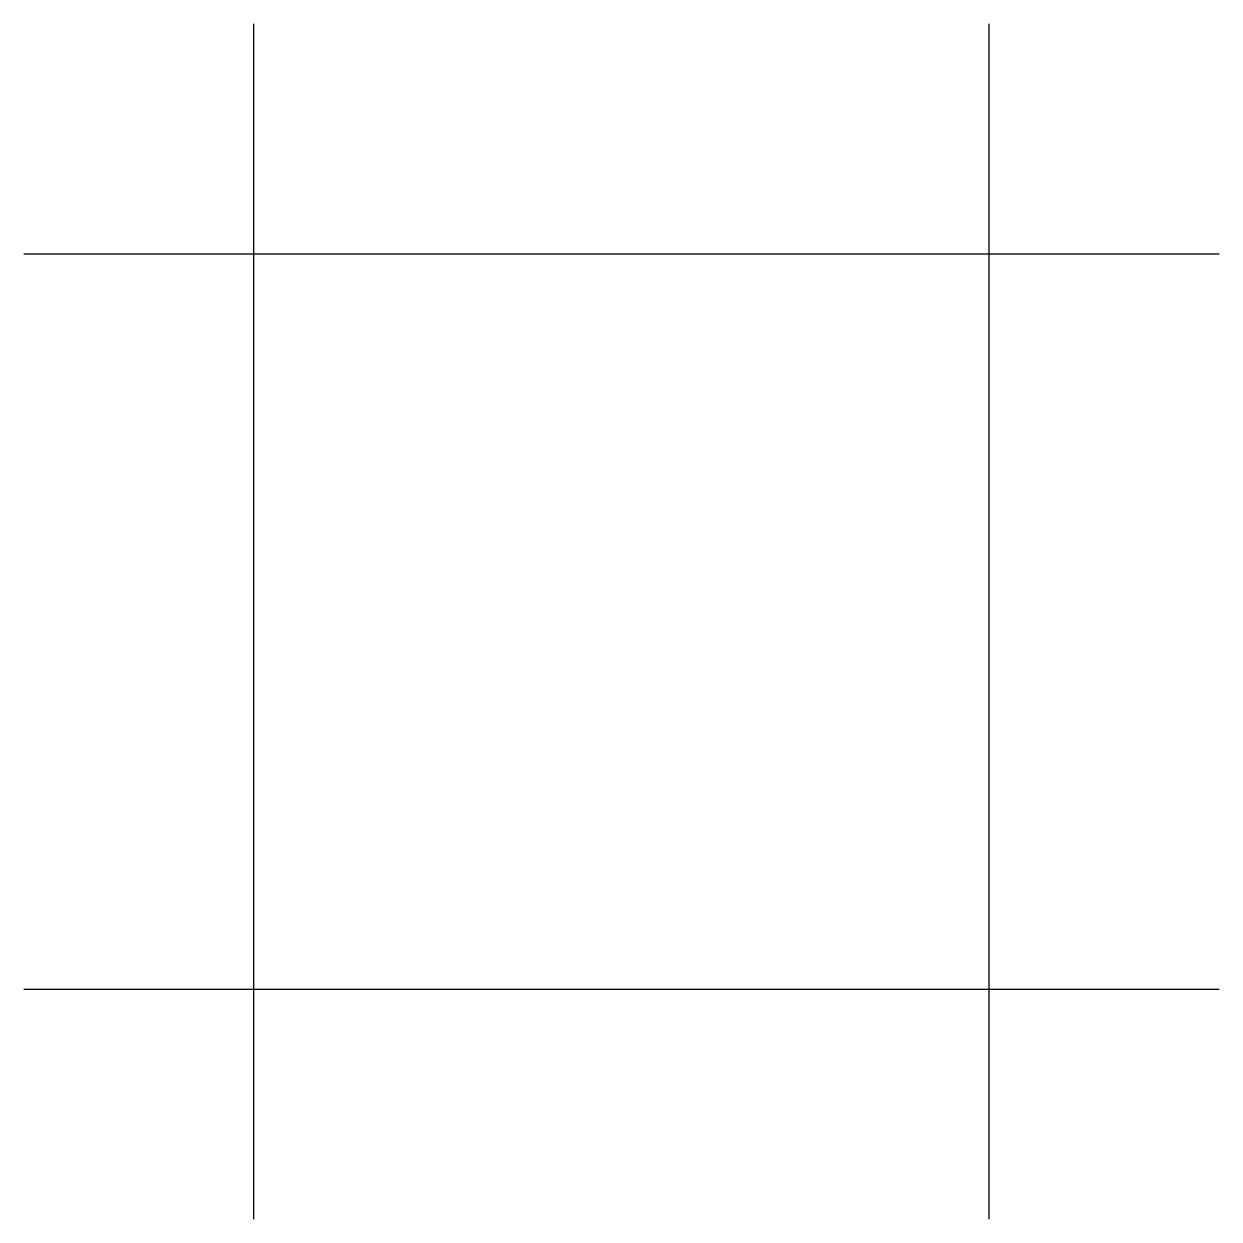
# Model space of a CAD drawing. Extents: x -1.3 to 1.3, y -1.3 to 1.3.
import ezdxf

# ---------------------------------------------------------------- set-up
doc = ezdxf.new("R2010")
doc.units = 0
doc.layers.get('0').update_dxf_attribs({"linetype": 'CONTINUOUS'})

msp = doc.modelspace()

# ---------------------------------------------------------------- linework, layer by layer
at = {"color": 0}
for p, q in [((-0.8, -1.3), (-0.8, 1.3)), ((0.8, -1.3), (0.8, 1.3)), ((-1.3, 0.8), (1.3, 0.8)), ((-1.3, -0.8), (1.3, -0.8))]:
    msp.add_line(p, q, dxfattribs=at)

doc.saveas('drawing.dxf')
